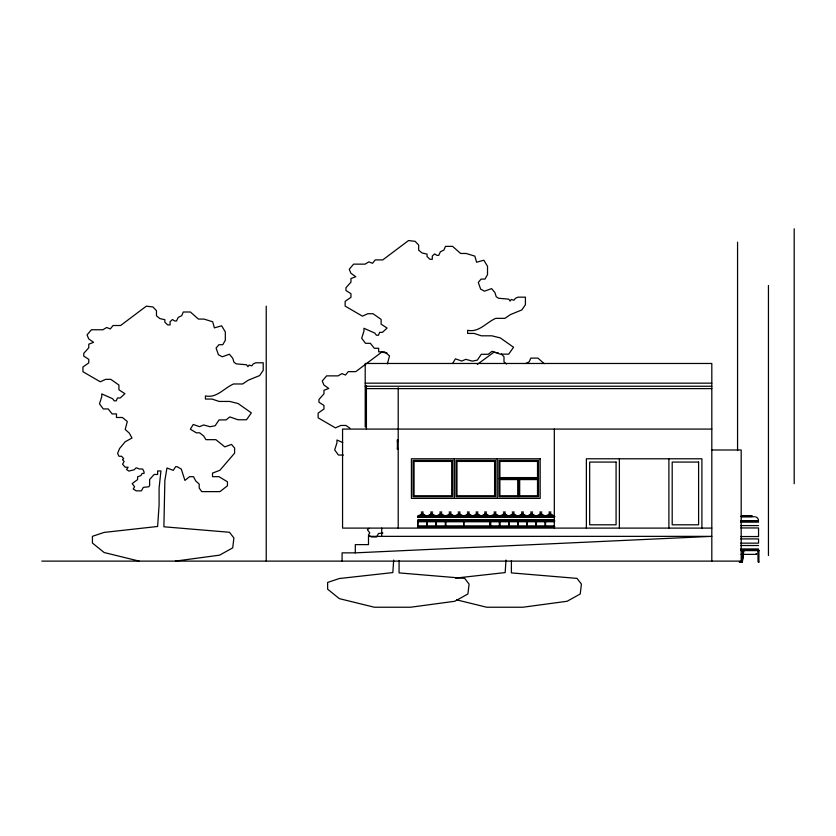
<?xml version="1.0" encoding="UTF-8"?>
<svg xmlns="http://www.w3.org/2000/svg" width="836" height="836" viewBox="0 0 836 836"><rect width="100%" height="100%" fill="white"/><g stroke="black" fill="none" stroke-linecap="round" stroke-linejoin="round"><path stroke-width="1.25" d="M393.683 560.036L392.826 572.587L339.332 578.522L327.628 582.441L327.628 589.171L339.332 598.639L374.34 607.229L410.56 607.229L454.763 601.272L467.909 593.988L469.09 584.092L464.691 578.387L399.075 572.9L399.075 560.684M506.01 560.036L505.153 572.587L455.484 578.104M739.944 561.468L741.856 561.468L743.162 550.569M741.856 561.468L743.204 550.569M742.023 562.126L743.455 550.569M743.664 550.569L742.243 562.043L739.223 562.043L742.347 562.126L743.779 550.569M387.392 363.859L389.513 355.875L384.612 351.862L378.666 351.862L378.666 348.288L374.309 348.288L370.39 343.303L365.478 343.303L361.685 338.225L363.953 331.056L363.953 328.276L374.81 333.094L376.399 335.226L378.468 335.226L379.659 332.362L382.428 332.362L387.089 328.067L381.122 324.169L381.122 319.415L373.013 313.719L367.861 313.719L362.437 316.144L345.143 306.112L345.143 301.378L350.974 297.282L350.974 293.718L345.968 290.52L345.968 287.741L350.963 282.119L350.963 278.555L355.781 276.726L350.932 273.299L349.249 269.276L353.607 264.145L365.092 264.145L368.822 261.887L372.522 263.288L375.249 259.891L382.784 259.891L408.522 240.549L415.095 241.332L418.669 245.042L418.669 250.194L422.044 252.942L427.06 254.113L427.06 256.558L429.923 259.296L432.296 259.296L432.296 256.056L434.636 253.914L436.988 255.377L438.722 255.377L440.394 251.782L443.937 250.016L445.483 246.369L452.61 246.369L460.615 253.465L466.164 253.465L474.869 256.15L476.593 262.243L483.835 260.205L487.524 266.297L487.524 274.616L484.974 279.088L481.087 279.088L478.286 282.422L480.658 289.151L484.514 291.179L491.589 288.619L494.902 292.558L496.218 296.707L498.517 298.264L508.727 299.131L510.138 301.054L511.287 299.445L513.941 300.249L515.384 298.358L517.892 297.167L525.416 297.167L525.416 304.743L521.81 309.947L510.441 314.587L504.85 318.349L495.738 318.349C486.312 322.382 479.059 332.759 467.627 330.304L467.627 333.428L474.2 333.428L481.337 335.811L491.829 335.811L500.294 337.901L513.565 347.264L508.706 354.15L500.231 354.15L491.996 351.298L488.297 354.286L481.285 354.286L477.335 360.117L472.288 361.121L465.798 359.323L461.796 361.047L455.442 358.843L452.558 363.576M369.303 528.289L367.391 529.7L369.752 532.887L368.404 535.144L371.466 536.973L376.618 536.973L378.509 533.493L382.919 533.002M477.325 364.402L493.846 352.28L498.235 352.802M525.708 363.524L529.261 361.758L530.808 358.111L537.935 358.111L544.278 363.723M175.372 561.113L219.575 555.156L232.711 547.873L233.902 537.976L229.503 532.271L163.887 526.784L164.859 480.481L166.96 467.993L173.271 470.365L175.623 466.697L177.211 466.697L181.297 469.121L184.923 480.428L189.542 476.687L193.503 476.687L195.697 480.899L199.208 484.107L199.208 488.067L201.727 491.62L219.952 491.62L227.455 485.779L227.455 481.818L218.99 476.677L212.501 476.677L212.501 473.103L219.899 470.281L234.602 453.164L234.602 448.023L231.499 444.418L224.811 446.884L215.866 439.673L205.959 439.673L203.66 435.974L199.605 432.808L196.282 432.808L190.357 429.202L193.241 424.469L199.605 426.673L203.597 424.949L210.087 426.736L215.145 425.743L219.084 419.902L226.096 419.902L229.796 416.924L238.041 419.766L246.516 419.766L251.364 412.88L238.093 403.527L229.639 401.437L219.147 401.437L212.01 399.054L205.426 399.054L205.426 395.93C216.858 398.375 224.121 388.008 233.547 383.975L242.659 383.975L248.24 380.213L259.609 375.573L263.215 370.358L263.215 362.793L255.691 362.793L253.183 363.984L251.751 365.875L249.097 365.071L247.937 366.67L246.536 364.757L236.316 363.89L234.028 362.333L232.701 358.184L229.388 354.234L222.313 356.794L218.457 354.767L216.085 348.048L218.886 344.714L222.773 344.714L225.333 340.242L225.333 331.923L221.634 325.821L214.392 327.869L212.668 321.766L203.963 319.08L198.414 319.08L190.409 311.995L183.283 311.995L181.736 315.642L178.193 317.408L176.521 321.003L174.797 321.003L172.435 319.54L170.095 321.672L170.095 324.922L167.722 324.922L164.859 322.184L164.859 319.728L159.843 318.568L156.468 315.82L156.468 310.668L152.904 306.948L146.331 306.164L120.583 325.517L113.059 325.517L110.321 328.914L106.621 327.503L102.901 329.76L91.406 329.76L87.048 334.902L88.731 338.914L93.58 342.342L88.773 344.171L88.773 347.745L83.767 353.367L83.767 356.136L88.773 359.334L88.773 362.897L82.942 367.004L82.942 371.727L100.247 381.77L105.67 379.345L110.822 379.345L118.921 385.041L118.921 389.795L124.898 393.683L120.227 397.978L117.458 397.978L116.267 400.841L114.198 400.841L112.62 398.709L101.752 393.902L101.752 396.672L99.484 403.851L103.277 408.929L108.199 408.929L112.108 413.914L116.465 413.914L116.465 417.488L122.411 417.488L127.312 421.501L125.191 429.474L129.34 433.163L132.004 438.022L125.191 441.753L119.621 448.462L117.625 453.373L118.931 456.257L121.596 456.257L123.707 458.609L122.526 459.675L124.115 461.441L122.589 464.21L125.16 467.219L128.117 467.219L126.549 469.498L128.828 471.076L134.209 469.759L136.163 467.784L139.507 469.006L142.684 469.006L144.053 471.87L144.053 473.448L142.068 473.448L140.939 475.538L137.606 476.802L137.606 479.571L132.192 483.584L134.565 486.771L133.206 489.029L136.268 490.857L141.42 490.857L143.322 487.378L148.829 486.771L149.623 485.434L149.623 479.488L154.117 474.472L157.628 474.472L157.628 470.95L160.951 470.95L159.091 488.099L159.091 505.132L157.628 526.471L104.145 532.407L92.43 536.325L92.43 543.055L104.145 552.523L139.152 561.113M355.3 552.857L711.812 536.357L368.498 536.357L368.498 544.612L355.3 544.612L355.3 552.857L342.091 552.857L342.091 561.113M365.207 383.16L711.812 383.16M365.207 386.242L711.812 386.242M366.419 388.615L711.812 388.615M366.419 426.862L365.207 426.862L365.207 363.472L711.812 363.472L711.812 561.113M711.812 429.077L342.561 429.077L342.561 528.101L711.812 528.101M397.382 440.029L398.208 440.029M397.382 441.115L398.208 441.115M397.382 441.533L398.208 441.533M397.382 448.409L398.208 448.409M398.208 449.392L397.382 449.392L397.382 439.851M711.812 449.998L741.187 449.998L741.187 561.113L41.8 561.113M343.387 455.045L338.475 455.045L334.682 449.967L336.939 442.787L336.939 440.018L342.739 442.578M498.893 478.589L538.509 478.589M421.281 511.987L423.225 511.987M430.665 511.987L432.609 511.987M439.861 511.987L441.805 511.987M449.141 511.987L451.085 511.987M458.159 511.987L460.103 511.987M467.345 511.987L469.289 511.987M476.029 511.987L477.973 511.987M484.608 511.987L486.552 511.987M494.045 511.987L495.988 511.987M503.387 511.987L505.331 511.987M512.238 511.987L514.182 511.987M521.497 511.987L523.451 511.987M530.672 511.987L532.616 511.987M539.857 511.987L541.801 511.987M548.991 511.987L550.934 511.987M421.281 513.294L423.225 513.294M430.665 513.294L432.609 513.294M439.861 513.294L441.805 513.294M449.141 513.294L451.085 513.294M458.159 513.294L460.103 513.294M467.345 513.294L469.289 513.294M476.029 513.294L477.973 513.294M484.608 513.294L486.552 513.294M494.045 513.294L495.988 513.294M503.387 513.294L505.331 513.294M512.238 513.294L514.182 513.294M521.497 513.294L523.451 513.294M530.672 513.294L532.616 513.294M539.857 513.294L541.801 513.294M548.991 513.294L550.934 513.294M421.344 514.224L423.162 514.224M430.728 514.224L432.546 514.224M439.924 514.224L441.742 514.224M449.204 514.224L451.022 514.224M458.222 514.224L460.04 514.224M467.408 514.224L469.226 514.224M476.092 514.224L477.91 514.224M484.671 514.224L486.489 514.224M494.107 514.224L495.926 514.224M503.45 514.224L505.268 514.224M512.311 514.224L514.119 514.224M521.57 514.224L523.378 514.224M530.745 514.224L532.553 514.224M539.931 514.224L541.738 514.224M549.053 514.224L550.872 514.224M457.114 515.018L461.148 515.018L457.125 515.112M506.376 515.018L502.342 515.018L506.365 515.112M511.204 515.018L515.227 515.018L511.214 515.112M419.014 515.279L425.493 515.279M428.398 515.279L434.877 515.279M437.594 515.279L444.073 515.279M446.873 515.279L453.352 515.279M455.892 515.279L462.371 515.279M465.077 515.279L471.556 515.279M473.761 515.279L480.24 515.279M482.341 515.279L488.82 515.279M491.777 515.279L498.256 515.279M501.119 515.279L507.598 515.279M509.97 515.279L516.449 515.279M519.24 515.279L525.719 515.279M528.404 515.279L534.883 515.279M537.59 515.279L544.069 515.279M546.723 515.279L553.202 515.279M418.439 515.875L426.057 515.875M427.833 515.875L435.451 515.875M437.019 515.875L444.637 515.875M446.299 515.875L453.917 515.875M455.317 515.875L462.945 515.875M464.502 515.875L472.131 515.875M473.186 515.875L480.805 515.875M481.766 515.875L489.394 515.875M491.213 515.875L498.831 515.875M500.555 515.875L508.173 515.875M509.406 515.875L517.024 515.875M518.665 515.875L526.283 515.875M527.84 515.875L535.458 515.875M537.025 515.875L544.644 515.875M546.148 515.875L553.766 515.875M741.417 515.875L751.982 515.875M741.218 516.073L752.181 516.073M417.634 516.324L445.379 516.324M445.567 516.324L490.199 516.324M490.398 516.324L554.582 516.324M554.644 516.554L417.572 516.554L426.841 516.658M741.407 516.575L752.181 516.575M427.06 516.658L436.005 516.658M436.319 516.658L445.201 516.658M445.598 516.658L490.168 516.658M490.429 516.658L499.531 516.658M499.782 516.658L554.54 516.658M741.093 516.732L754.615 516.732M417.572 517.014L554.644 517.014M417.739 517.411L426.768 517.411M427.123 517.411L436.152 517.411M436.319 517.411L445.348 517.411M445.598 517.411L490.095 517.411M490.502 517.411L499.531 517.411M499.844 517.411L517.735 517.411M517.954 517.411L554.477 517.411M417.739 520.117L426.768 520.117M427.123 520.117L436.152 520.117M436.319 520.117L445.348 520.117L436.413 520.159M445.598 520.117L490.095 520.117M490.502 520.117L499.531 520.117M517.954 520.117L554.477 520.117M417.833 520.159L426.673 520.159M427.227 520.159L436.058 520.159M445.692 520.159L454.46 520.159M454.784 520.159L463.552 520.159M463.896 520.159L490 520.159M490.596 520.159L499.437 520.159M518.059 520.159L526.889 520.159M527.234 520.159L536.064 520.159M536.419 520.159L545.25 520.159M545.542 520.159L554.372 520.159M417.54 520.546L554.665 520.546M740.769 520.703L758.545 520.703M417.645 520.943L426.862 520.943M427.029 520.943L445.369 520.943M445.578 520.943L490.189 520.943M490.408 520.943L554.571 520.943M417.54 521.33L554.665 521.33M740.769 521.361L758.545 521.361M426.768 521.758L417.739 521.758L417.739 526.043L426.768 526.043M517.954 521.758L554.477 521.758M740.769 522.145L758.545 522.145M740.769 525.583L758.545 525.583M517.954 526.043L554.477 526.043M417.54 526.471L554.665 526.471M417.54 526.962L554.665 526.962M740.769 527.955L758.545 527.955L758.545 536.545L740.769 536.545M740.769 538.917L758.545 538.917L758.545 543.149L740.769 543.149M740.769 545.521L758.545 545.521M740.769 548.959L758.545 548.959M740.769 549.743L758.545 549.743M740.769 550.402L758.545 550.402M740.759 550.569L759.412 550.569M741.093 554.372L754.615 554.372M758.91 562.043L758.336 562.043L758.252 550.569L758.336 562.043L758.91 562.126L758.91 550.569M386.995 352.938L381.519 352.28L355.781 371.633L348.246 371.633L345.519 375.03L341.82 373.619L338.089 375.876L326.604 375.876L322.247 381.007L323.919 385.03L328.778 388.458L323.96 390.287L323.96 393.85L318.965 399.483L318.965 402.252L323.971 405.45L323.971 409.013L318.14 413.12L318.14 417.843L335.435 427.886L340.858 425.461L346.01 425.461L349.897 428.189M456.665 599.861L486.667 607.229L522.887 607.229L567.09 601.272L580.236 593.988L581.417 584.092L577.018 578.387L511.402 572.9L511.402 560.684M755.65 516.867L757.426 517.892L758.451 519.668M506.522 363.994L503.993 361.936L503.993 356.784L501.318 353.994M794.2 228.771L794.2 483.72M768.441 285.473L768.441 555.564M737.561 242.168L737.561 450.573M701.906 528.101L701.906 458.786L586.37 458.786L586.37 528.101M668.894 458.786L668.894 528.101M619.382 458.786L619.382 528.101M554.32 429.077L554.32 528.101M545.542 521.716L545.542 526.084M545.354 521.758L545.354 526.043M545.25 521.716L545.25 526.084M536.419 521.716L536.419 526.084M536.315 521.758L536.315 526.043M536.064 521.716L536.064 526.084M527.234 521.716L527.234 526.084M527.129 526.043L526.993 521.758L526.889 526.084M518.696 478.589L518.696 496.741M518.059 521.716L518.059 526.084M508.884 521.758L508.884 526.043M508.8 521.716L508.8 526.084M499.437 521.716L499.437 526.084M497.242 458.786L497.242 498.392M490.596 521.716L490.596 526.084M490 521.716L490 526.084M463.896 521.716L463.896 526.084M463.646 521.758L463.646 526.043M454.335 458.786L454.335 498.392M445.692 521.716L445.692 526.084M436.413 521.716L436.413 526.084M427.227 521.716L427.227 526.084M426.673 521.716L426.673 526.084M417.833 521.716L417.833 526.084M398.208 387.737L398.208 528.101M381.707 528.101L381.707 536.357M366.419 385.532L366.419 428.931M266.235 306.164L266.235 561.113M756.58 553.808L755.639 554.205L756.601 553.84M540.16 458.786L411.416 458.786L411.416 498.392L540.16 498.392L540.16 458.786M452.684 460.427L413.068 460.427L413.068 496.741L452.684 496.741L452.684 460.427M495.591 460.427L455.986 460.427L455.986 496.741L495.591 496.741L495.591 460.427M538.509 460.427L498.893 460.427L498.893 496.741L538.509 496.741L538.509 460.427M451.691 461.42L414.06 461.42L414.06 495.748L451.691 495.748L451.691 461.42M494.599 461.42L456.968 461.42L456.968 495.748L494.599 495.748L494.599 461.42M537.517 461.42L499.886 461.42L499.886 477.596L537.517 477.596L537.517 461.42M616.08 462.078L589.673 462.078L589.673 524.799L616.08 524.799L616.08 462.078M698.603 462.078L672.196 462.078L672.196 524.799L698.603 524.799L698.603 462.078M517.714 479.582L499.886 479.582L499.886 495.748L517.714 495.748L517.714 479.582M537.517 479.582L519.689 479.582L519.689 495.748L537.517 495.748L537.517 479.582M424.27 515.018L420.236 515.018L424.26 515.112M433.654 515.018L429.62 515.018L433.644 515.112M442.85 515.018L438.816 515.018L442.84 515.112M452.13 515.018L448.096 515.018L452.119 515.112M470.334 515.018L466.3 515.018L470.323 515.112M479.018 515.018L474.984 515.018L479.007 515.112M487.597 515.018L483.563 515.018L487.587 515.112M497.033 515.018L493 515.018L497.023 515.112M524.485 515.018L520.462 515.018L524.475 515.112M533.661 515.018L529.637 515.018L533.65 515.112M542.846 515.018L538.823 515.018L542.836 515.112M551.979 515.018L547.946 515.018L551.969 515.112M426.538 516.052L417.969 516.052L426.527 516.157M435.922 516.052L427.353 516.052L435.922 516.157M445.118 516.052L436.549 516.052L445.107 516.157M454.397 516.052L445.828 516.052L454.387 516.157M463.416 516.052L454.847 516.052L463.405 516.157M489.865 516.052L464.032 516.052L489.854 516.157M499.301 516.052L490.732 516.052L499.291 516.157M508.643 516.052L500.074 516.052L508.643 516.157M517.494 516.052L508.925 516.052L517.494 516.157M526.764 516.052L518.195 516.052L526.753 516.157M535.928 516.052L527.359 516.052L535.928 516.157M545.114 516.052L536.545 516.052L545.114 516.157M554.247 516.052L545.678 516.052L554.237 516.157M517.735 520.117L499.844 520.117L517.63 520.159M436.152 521.758L427.123 521.758L427.123 526.043L436.152 526.043L436.152 521.758M445.348 521.758L436.319 521.758L436.319 526.043L445.348 526.043L445.348 521.758M490.095 521.758L445.598 521.758L445.598 526.043L490.095 526.043L490.095 521.758M499.531 521.758L490.502 521.758L490.502 526.043L499.531 526.043L499.531 521.758M517.735 521.758L499.844 521.758L499.949 526.084L517.735 526.043L517.63 521.716"/></g></svg>
